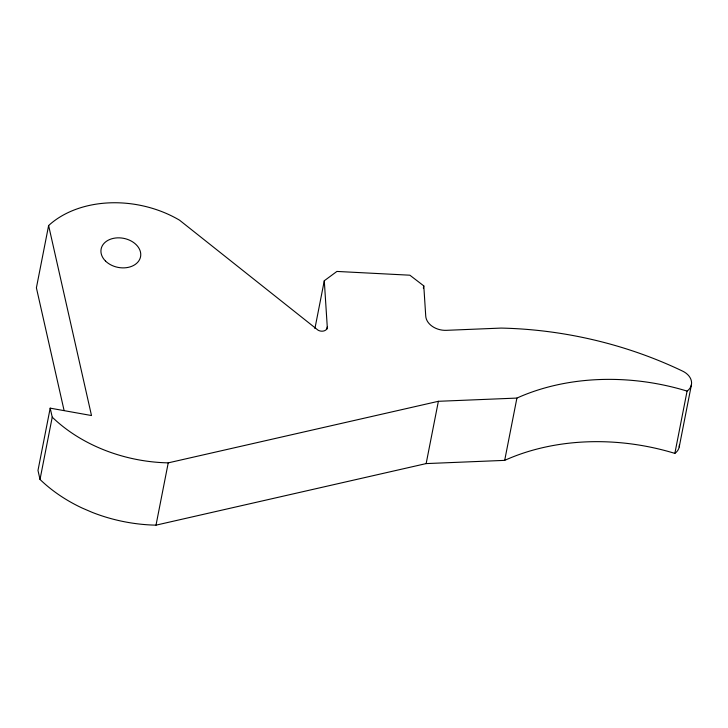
<?xml version="1.0" encoding="UTF-8"?>
<svg xmlns="http://www.w3.org/2000/svg" width="728" height="728" viewBox="0 0 728 728"><rect width="100%" height="100%" fill="white"/><g stroke="black" fill="none" stroke-linecap="round" stroke-linejoin="round"><path stroke-width="1.09" d="M48.621 225.543L91.501 415.542L50.196 408.153L37.983 470.443L40.013 479.443A137.301 101.065 11.1 0 0 82.364 508.135L92.238 512.375A137.301 101.065 11.1 0 0 156.01 525.152L426.153 463.59L504.686 460.369A198.717 146.273 11.1 0 1 674.856 453.38L687.077 391.091A16.744 12.331 11.1 0 0 682.564 371.098A331.577 244.071 11.1 0 0 501.11 328.082L446.346 330.33A17.781 13.086 11.1 0 1 425.744 316.143L423.787 285.886L409.873 275.202L336.909 271.435L324.288 280.744L327.272 326.981A6.052 4.45 11.1 0 1 324.315 330.812A6.052 4.45 11.1 0 1 318.1 330.203L179.516 220.165A97.124 71.499 11.1 0 0 48.621 225.543L36.4 287.824L64.073 410.446M40.013 479.443L52.234 417.153L50.196 408.153M156.01 525.152L168.232 462.862L438.374 401.301L516.907 398.079A198.717 146.273 11.1 0 1 687.077 391.091M314.906 328.574L324.288 280.744M326.836 329.202L327.272 326.981M423.35 288.106L423.787 285.886M426.153 463.59L438.374 401.301M504.686 460.369L516.907 398.079M679.224 446.947L691.445 384.657M168.232 462.862A137.301 101.065 11.1 0 1 52.234 417.153M679.379 445.045A16.744 12.331 11.1 0 1 674.856 453.38M105.524 261.052A20.093 14.797 11.1 0 0 139.539 259.659A20.093 14.797 11.1 0 0 117.454 237.856A20.093 14.797 11.1 0 0 105.524 261.052"/></g></svg>
